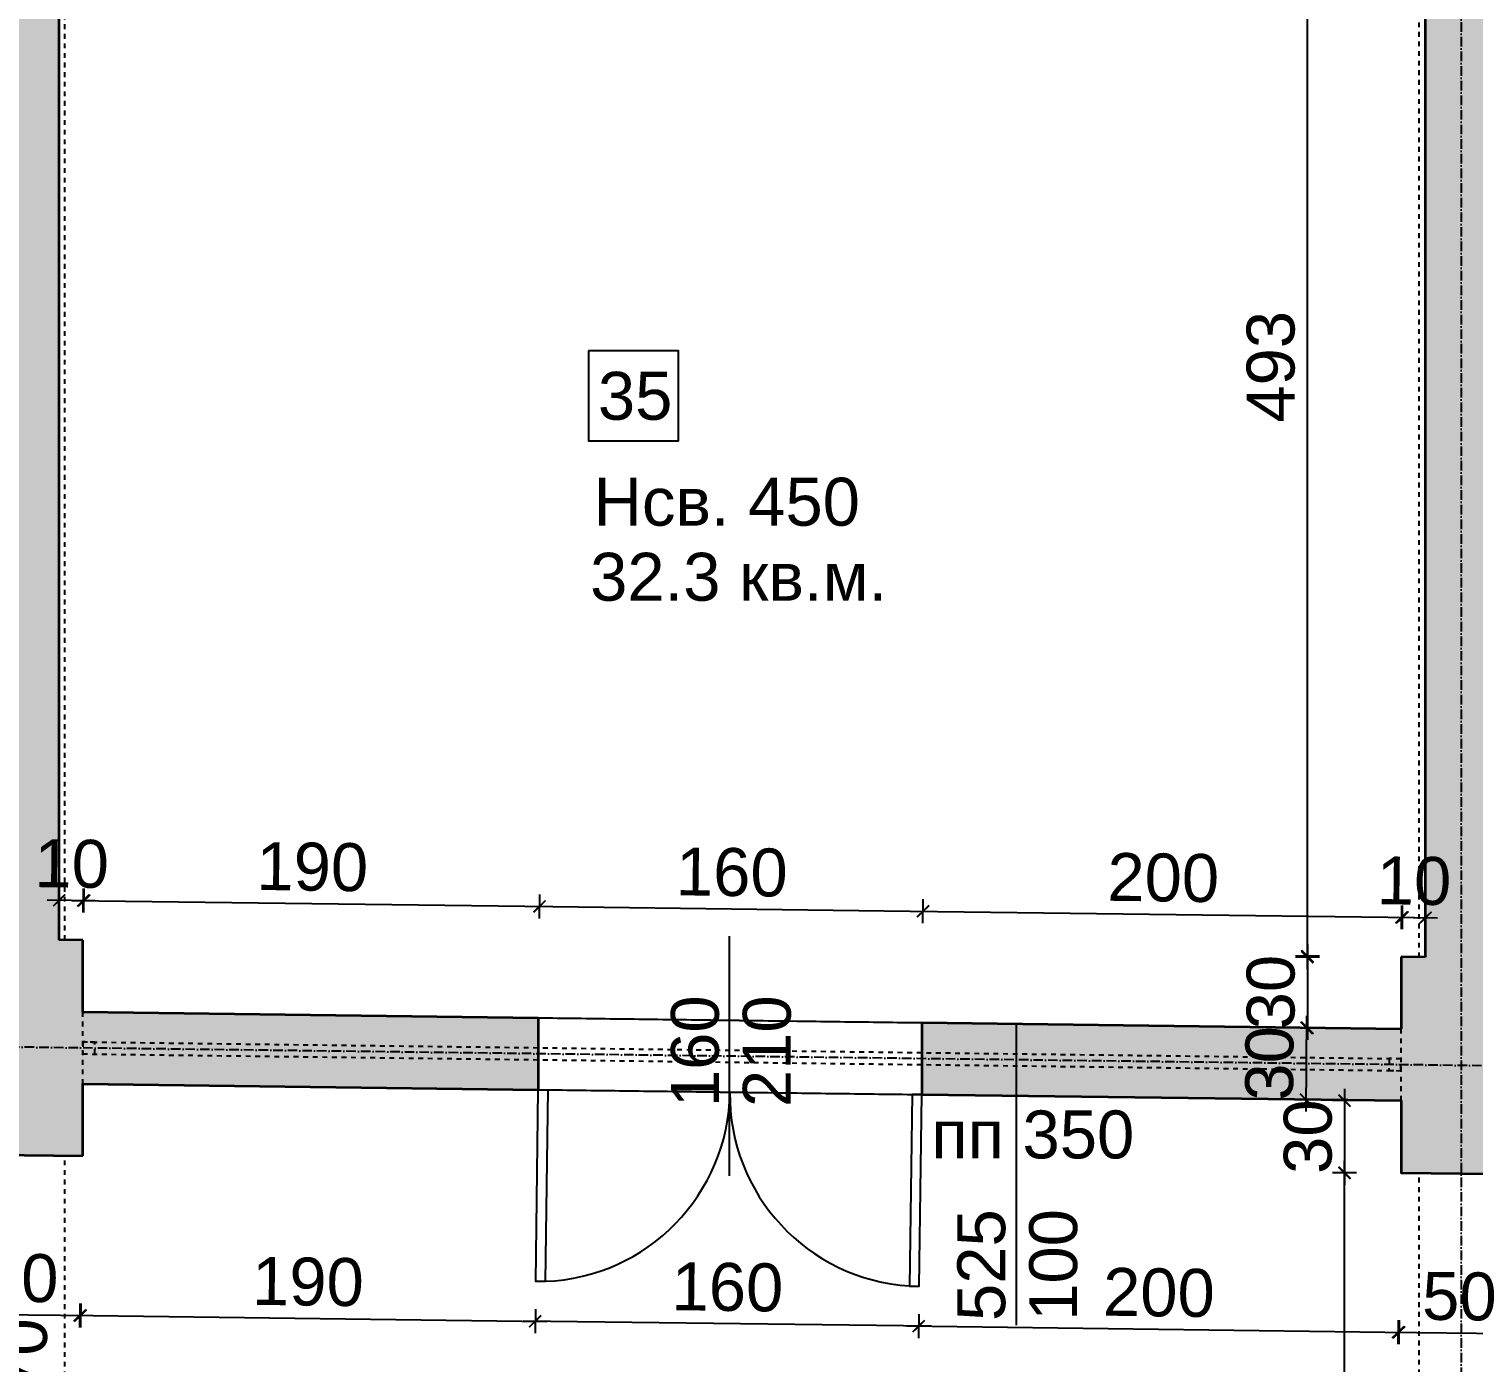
# Model space of a CAD drawing. Header units: inches. Extents: x -72385 to 39588, y -6525 to 66685.
# Drawn here: x -42922 to -42320, y 23259 to 23815 of the extents above; entities that cross this region are included whole.
import ezdxf

# ---------------------------------------------------------------- set-up
doc = ezdxf.new("R2010")
doc.units = ezdxf.units.IN
doc.header["$MEASUREMENT"] = 0
doc.linetypes.add('DashDot', pattern=[0.6, 0.4, -0.1, 0, -0.1])
doc.linetypes.add('Hidden', pattern=[0.4, 0.2, -0.2])
for name, color, linetype, lineweight in [('Врати', 251, 'Continuous', 25), ('Надписи Hсв', 252, 'Continuous', 25), ('Надписи врати', 252, 'Continuous', 25), ('Надписи коти вътрешни', 252, 'Continuous', 25), ('Надписи номера на пом.', 252, 'Continuous', 25), ('Надписи площ', 252, 'Continuous', 25), ('Надписи прозорци', 252, 'Continuous', 25), ('Оси', 252, 'DashDot', 25), ('Пунктир', 253, 'Hidden', 25), ('Разрезни линии', 7, 'Continuous', 35), ('Щрих стени', 254, 'Continuous', 25)]:
    doc.layers.add(name, color=color, linetype=linetype, lineweight=lineweight)
doc.styles.add('Arial Regular', font='arial.ttf')
doc.styles.get("Standard").update_dxf_attribs({"font": 'arial.ttf'})
doc.dimstyles.new('Annotative', dxfattribs={"dimscale": 0, "dimtxt": 20, "dimasz": 5, "dimexe": 5, "dimexo": 5, "dimgap": 5, "dimtad": 1, "dimdec": 0, "dimzin": 0, "dimdsep": 46, "dimtxsty": 'Standard', "dimblk": 'ARCHTICK', "dimcen": 5, "dimdle": 5, "dimadec": 0, "dimazin": 0, "dimtfac": 1, "dimtdec": 0, "dimtofl": 0, "dimtmove": 0, "dimatfit": 3, "dimldrblk": 'ARCHTICK', "dimfxl": 5, "dimfxlon": 1, "dimtolj": 1, "dimtzin": 0, "dimarcsym": 1})

# ---------------------------------------------------------------- blocks, each defined once
blk = doc.blocks.new('_ArchTick')
at = {"color": 0, "linetype": 'ByBlock', "const_width": 0.15}
blk.add_lwpolyline([(-0.5, -0.5), (0.5, 0.5)], dxfattribs=at)
blk = doc.blocks.new('*D2896')
at = {"layer": 'Defpoints', "color": 0, "ltscale": 50, "transparency": 16777216}
for p in [(-42388.92, 23920.49), (-42342.34, 23920.49), (-42342.34, 23427.91)]:
    blk.add_point(p, dxfattribs=at)
at = {"layer": 'Надписи коти вътрешни', "color": 0, "lineweight": -2, "ltscale": 50, "transparency": 16777216}
for p, q in [((-42388.92, 23422.91), (-42388.92, 23925.49)), ((-42383.92, 23920.49), (-42393.92, 23920.49)), ((-42383.92, 23427.91), (-42393.92, 23427.91))]:
    blk.add_line(p, q, dxfattribs=at)
at = {"layer": 'Надписи коти вътрешни', "color": 0, "lineweight": -2, "ltscale": 50, "transparency": 16777216, "xscale": 5, "yscale": 5, "zscale": 5}
for p, rotation in [((-42388.92, 23920.49), 90), ((-42388.92, 23427.91), 270)]:
    blk.add_blockref('_ArchTick', p, dxfattribs=dict(at, rotation=rotation))
at = {"layer": 'Надписи коти вътрешни', "color": 0, "ltscale": 50, "transparency": 16777216, "insert": (-42404.14, 23674.2), "char_height": 20, "attachment_point": 5, "rotation": 90}
blk.add_mtext('\\A1;493', dxfattribs=at)
blk = doc.blocks.new('*D2897')
at = {"layer": 'Defpoints', "color": 0, "ltscale": 50, "transparency": 16777216}
for p in [(-42374.84, 23428.32), (-42388.92, 23398.37), (-42374.84, 23398.37)]:
    blk.add_point(p, dxfattribs=at)
at = {"layer": 'Надписи коти вътрешни', "color": 0, "lineweight": -2, "ltscale": 50, "transparency": 16777216}
for p, q in [((-42388.92, 23433.32), (-42388.92, 23393.37)), ((-42383.92, 23428.32), (-42393.92, 23428.32)), ((-42383.92, 23398.37), (-42393.92, 23398.37))]:
    blk.add_line(p, q, dxfattribs=at)
at = {"layer": 'Надписи коти вътрешни', "color": 0, "lineweight": -2, "ltscale": 50, "transparency": 16777216, "xscale": 5, "yscale": 5, "zscale": 5}
for p, rotation in [((-42388.92, 23428.32), 90), ((-42388.92, 23398.37), 270)]:
    blk.add_blockref('_ArchTick', p, dxfattribs=dict(at, rotation=rotation))
at = {"layer": 'Надписи коти вътрешни', "color": 0, "ltscale": 50, "transparency": 16777216, "insert": (-42404.14, 23413.34), "char_height": 20, "attachment_point": 5, "rotation": 90}
blk.add_mtext('\\A1;30', dxfattribs=at)
blk = doc.blocks.new('*D2926')
at = {"layer": 'Defpoints', "color": 0, "ltscale": 50, "transparency": 16777216}
for p in [(-42909.63, 23451.66), (-42909.84, 23435.13), (-42899.84, 23435)]:
    blk.add_point(p, dxfattribs=at)
at = {"layer": 'Надписи коти вътрешни', "color": 0, "lineweight": -2, "ltscale": 50, "transparency": 16777216}
for p, q in [((-42909.69, 23446.66), (-42909.56, 23456.66)), ((-42899.69, 23446.54), (-42899.56, 23456.53)), ((-42894.63, 23451.47), (-42914.63, 23451.73))]:
    blk.add_line(p, q, dxfattribs=at)
at = {"layer": 'Надписи коти вътрешни', "color": 0, "lineweight": -2, "ltscale": 50, "transparency": 16777216, "xscale": 5, "yscale": 5, "zscale": 5}
for p, rotation in [((-42909.63, 23451.66), 179.2706286525265), ((-42899.63, 23451.54), 359.2706286525265)]:
    blk.add_blockref('_ArchTick', p, dxfattribs=dict(at, rotation=rotation))
at = {"layer": 'Надписи коти вътрешни', "color": 0, "ltscale": 50, "transparency": 16777216, "insert": (-42904.43, 23466.81), "char_height": 20, "attachment_point": 5, "rotation": 359.27063}
blk.add_mtext('\\A1;10', dxfattribs=at)
blk = doc.blocks.new('*D4087')
at = {"layer": 'Defpoints', "color": 0, "ltscale": 50, "transparency": 16777216}
for p in [(-42709.25, 23449.11), (-42899.84, 23405.05), (-42709.84, 23402.63)]:
    blk.add_point(p, dxfattribs=at)
at = {"layer": 'Надписи коти вътрешни', "color": 0, "lineweight": -2, "ltscale": 50, "transparency": 16777216}
for p, q in [((-42899.31, 23446.53), (-42899.18, 23456.53)), ((-42904.25, 23451.59), (-42704.25, 23449.05)), ((-42709.31, 23444.11), (-42709.18, 23454.11))]:
    blk.add_line(p, q, dxfattribs=at)
at = {"layer": 'Надписи коти вътрешни', "color": 0, "lineweight": -2, "ltscale": 50, "transparency": 16777216, "xscale": 5, "yscale": 5, "zscale": 5}
for p, rotation in [((-42899.25, 23451.53), 179.2706286525342), ((-42709.25, 23449.11), 359.2706286525342)]:
    blk.add_blockref('_ArchTick', p, dxfattribs=dict(at, rotation=rotation))
at = {"layer": 'Надписи коти вътрешни', "color": 0, "ltscale": 50, "transparency": 16777216, "insert": (-42804.05, 23465.53), "char_height": 20, "attachment_point": 5, "rotation": 359.27063}
blk.add_mtext('\\A1;190', dxfattribs=at)
blk = doc.blocks.new('*D2927')
at = {"layer": 'Defpoints', "color": 0, "ltscale": 50, "transparency": 16777216}
for p in [(-42549.25, 23447.07), (-42709.84, 23402.63), (-42549.84, 23400.59)]:
    blk.add_point(p, dxfattribs=at)
at = {"layer": 'Надписи коти вътрешни', "color": 0, "lineweight": -2, "ltscale": 50, "transparency": 16777216}
for p, q in [((-42709.31, 23444.11), (-42709.18, 23454.11)), ((-42549.31, 23442.07), (-42549.18, 23452.07)), ((-42714.25, 23449.18), (-42544.25, 23447.01))]:
    blk.add_line(p, q, dxfattribs=at)
at = {"layer": 'Надписи коти вътрешни', "color": 0, "lineweight": -2, "ltscale": 50, "transparency": 16777216, "xscale": 5, "yscale": 5, "zscale": 5}
for p, rotation in [((-42709.25, 23449.11), 179.2706286525476), ((-42549.25, 23447.07), 359.2706286525476)]:
    blk.add_blockref('_ArchTick', p, dxfattribs=dict(at, rotation=rotation))
at = {"layer": 'Надписи коти вътрешни', "color": 0, "ltscale": 50, "transparency": 16777216, "insert": (-42629.05, 23463.3), "char_height": 20, "attachment_point": 5, "rotation": 359.27063}
blk.add_mtext('\\A1;160', dxfattribs=at)
blk = doc.blocks.new('*D2928')
at = {"layer": 'Defpoints', "color": 0, "ltscale": 50, "transparency": 16777216}
for p in [(-42349.25, 23444.53), (-42549.84, 23400.59), (-42349.84, 23398.05)]:
    blk.add_point(p, dxfattribs=at)
at = {"layer": 'Надписи коти вътрешни', "color": 0, "lineweight": -2, "ltscale": 50, "transparency": 16777216}
for p, q in [((-42549.31, 23442.07), (-42549.18, 23452.07)), ((-42349.31, 23439.53), (-42349.18, 23449.53)), ((-42554.25, 23447.14), (-42344.25, 23444.46))]:
    blk.add_line(p, q, dxfattribs=at)
at = {"layer": 'Надписи коти вътрешни', "color": 0, "lineweight": -2, "ltscale": 50, "transparency": 16777216, "xscale": 5, "yscale": 5, "zscale": 5}
for p, rotation in [((-42549.25, 23447.07), 179.2706286525483), ((-42349.25, 23444.53), 359.2706286525482)]:
    blk.add_blockref('_ArchTick', p, dxfattribs=dict(at, rotation=rotation))
at = {"layer": 'Надписи коти вътрешни', "color": 0, "ltscale": 50, "transparency": 16777216, "insert": (-42449.05, 23461.01), "char_height": 20, "attachment_point": 5, "rotation": 359.27063}
blk.add_mtext('\\A1;200', dxfattribs=at)
blk = doc.blocks.new('*D5392')
at = {"layer": 'Defpoints', "color": 0, "ltscale": 50, "transparency": 16777216}
for p in [(-42339.63, 23444.41), (-42349.84, 23428), (-42339.84, 23427.87)]:
    blk.add_point(p, dxfattribs=at)
at = {"layer": 'Надписи коти вътрешни', "color": 0, "lineweight": -2, "ltscale": 50, "transparency": 16777216}
for p, q in [((-42349.69, 23439.53), (-42349.56, 23449.53)), ((-42339.69, 23439.41), (-42339.56, 23449.41)), ((-42354.63, 23444.6), (-42334.63, 23444.34))]:
    blk.add_line(p, q, dxfattribs=at)
at = {"layer": 'Надписи коти вътрешни', "color": 0, "lineweight": -2, "ltscale": 50, "transparency": 16777216, "xscale": 5, "yscale": 5, "zscale": 5}
for p, rotation in [((-42349.63, 23444.53), 179.2706286525473), ((-42339.63, 23444.41), 359.2706286525473)]:
    blk.add_blockref('_ArchTick', p, dxfattribs=dict(at, rotation=rotation))
at = {"layer": 'Надписи коти вътрешни', "color": 0, "ltscale": 50, "transparency": 16777216, "insert": (-42344.43, 23459.68), "char_height": 20, "attachment_point": 5, "rotation": 359.27063}
blk.add_mtext('\\A1;10', dxfattribs=at)
blk = doc.blocks.new('*D3048')
at = {"layer": 'Defpoints', "color": 0, "ltscale": 50, "transparency": 16777216}
for p in [(-42349.84, 23337.99), (-42299.84, 23337.36), (-42300.68, 23270.8)]:
    blk.add_point(p, dxfattribs=at)
at = {"layer": 'Надписи коти вътрешни', "color": 0, "lineweight": -2, "ltscale": 50, "transparency": 16777216}
for p, q in [((-42350.62, 23276.44), (-42350.75, 23266.44)), ((-42300.62, 23275.8), (-42300.75, 23265.8)), ((-42355.68, 23271.5), (-42295.69, 23270.74))]:
    blk.add_line(p, q, dxfattribs=at)
at = {"layer": 'Надписи коти вътрешни', "color": 0, "lineweight": -2, "ltscale": 50, "transparency": 16777216, "xscale": 5, "yscale": 5, "zscale": 5}
for p, rotation in [((-42350.68, 23271.44), 179.2706286525463), ((-42300.68, 23270.8), 359.2706286525462)]:
    blk.add_blockref('_ArchTick', p, dxfattribs=dict(at, rotation=rotation))
at = {"layer": 'Надписи коти вътрешни', "color": 0, "ltscale": 50, "transparency": 16777216, "insert": (-42325.49, 23286.33), "char_height": 20, "attachment_point": 5, "rotation": 359.27063}
blk.add_mtext('\\A1;50', dxfattribs=at)
blk = doc.blocks.new('*D3049')
at = {"layer": 'Defpoints', "color": 0, "ltscale": 50, "transparency": 16777216}
for p in [(-42549.84, 23370.59), (-42349.84, 23368.05), (-42351.07, 23271.44)]:
    blk.add_point(p, dxfattribs=at)
at = {"layer": 'Надписи коти вътрешни', "color": 0, "lineweight": -2, "ltscale": 50, "transparency": 16777216}
for p, q in [((-42551, 23278.99), (-42551.13, 23268.99)), ((-42351, 23276.44), (-42351.13, 23266.44)), ((-42556.07, 23274.05), (-42346.07, 23271.38))]:
    blk.add_line(p, q, dxfattribs=at)
at = {"layer": 'Надписи коти вътрешни', "color": 0, "lineweight": -2, "ltscale": 50, "transparency": 16777216, "xscale": 5, "yscale": 5, "zscale": 5}
for p, rotation in [((-42551.07, 23273.99), 179.2706286525483), ((-42351.07, 23271.44), 359.2706286525482)]:
    blk.add_blockref('_ArchTick', p, dxfattribs=dict(at, rotation=rotation))
at = {"layer": 'Надписи коти вътрешни', "color": 0, "ltscale": 50, "transparency": 16777216, "insert": (-42450.87, 23287.92), "char_height": 20, "attachment_point": 5, "rotation": 359.27063}
blk.add_mtext('\\A1;200', dxfattribs=at)
blk = doc.blocks.new('*D3050')
at = {"layer": 'Defpoints', "color": 0, "ltscale": 50, "transparency": 16777216}
for p in [(-42709.84, 23372.63), (-42549.84, 23370.59), (-42711.07, 23276.02)]:
    blk.add_point(p, dxfattribs=at)
at = {"layer": 'Надписи коти вътрешни', "color": 0, "lineweight": -2, "ltscale": 50, "transparency": 16777216}
for p, q in [((-42711, 23281.02), (-42711.13, 23271.02)), ((-42546.07, 23273.92), (-42716.07, 23276.09)), ((-42551, 23278.99), (-42551.13, 23268.99))]:
    blk.add_line(p, q, dxfattribs=at)
at = {"layer": 'Надписи коти вътрешни', "color": 0, "lineweight": -2, "ltscale": 50, "transparency": 16777216, "xscale": 5, "yscale": 5, "zscale": 5}
for p, rotation in [((-42711.07, 23276.02), 179.2706286525501), ((-42551.07, 23273.99), 359.2706286525501)]:
    blk.add_blockref('_ArchTick', p, dxfattribs=dict(at, rotation=rotation))
at = {"layer": 'Надписи коти вътрешни', "color": 0, "ltscale": 50, "transparency": 16777216, "insert": (-42630.87, 23290.22), "char_height": 20, "attachment_point": 5, "rotation": 359.27063}
blk.add_mtext('\\A1;160', dxfattribs=at)
blk = doc.blocks.new('*D3051')
at = {"layer": 'Defpoints', "color": 0, "ltscale": 50, "transparency": 16777216}
for p in [(-42899.84, 23375.05), (-42709.84, 23372.63), (-42711.07, 23276.02)]:
    blk.add_point(p, dxfattribs=at)
at = {"layer": 'Надписи коти вътрешни', "color": 0, "lineweight": -2, "ltscale": 50, "transparency": 16777216}
for p, q in [((-42901, 23283.44), (-42901.13, 23273.44)), ((-42711, 23281.02), (-42711.13, 23271.02)), ((-42906.07, 23278.51), (-42706.07, 23275.96))]:
    blk.add_line(p, q, dxfattribs=at)
at = {"layer": 'Надписи коти вътрешни', "color": 0, "lineweight": -2, "ltscale": 50, "transparency": 16777216, "xscale": 5, "yscale": 5, "zscale": 5}
for p, rotation in [((-42901.07, 23278.44), 179.2706286525484), ((-42711.07, 23276.02), 359.2706286525485)]:
    blk.add_blockref('_ArchTick', p, dxfattribs=dict(at, rotation=rotation))
at = {"layer": 'Надписи коти вътрешни', "color": 0, "ltscale": 50, "transparency": 16777216, "insert": (-42805.87, 23292.44), "char_height": 20, "attachment_point": 5, "rotation": 359.27063}
blk.add_mtext('\\A1;190', dxfattribs=at)
blk = doc.blocks.new('*D3052')
at = {"layer": 'Defpoints', "color": 0, "ltscale": 50, "transparency": 16777216}
for p in [(-42949.84, 23345.63), (-42899.84, 23345), (-42900.68, 23278.44)]:
    blk.add_point(p, dxfattribs=at)
at = {"layer": 'Надписи коти вътрешни', "color": 0, "lineweight": -2, "ltscale": 50, "transparency": 16777216}
for p, q in [((-42950.62, 23284.07), (-42950.75, 23274.08)), ((-42900.62, 23283.44), (-42900.75, 23273.44)), ((-42955.68, 23279.14), (-42895.69, 23278.37))]:
    blk.add_line(p, q, dxfattribs=at)
at = {"layer": 'Надписи коти вътрешни', "color": 0, "lineweight": -2, "ltscale": 50, "transparency": 16777216, "xscale": 5, "yscale": 5, "zscale": 5}
for p, rotation in [((-42950.68, 23279.07), 179.2706286525463), ((-42900.68, 23278.44), 359.2706286525462)]:
    blk.add_blockref('_ArchTick', p, dxfattribs=dict(at, rotation=rotation))
at = {"layer": 'Надписи коти вътрешни', "color": 0, "ltscale": 50, "transparency": 16777216, "insert": (-42925.49, 23293.97), "char_height": 20, "attachment_point": 5, "rotation": 359.27063}
blk.add_mtext('\\A1;50', dxfattribs=at)
blk = doc.blocks.new('*D3072')
at = {"layer": 'Defpoints', "color": 0, "ltscale": 50, "transparency": 16777216}
for p in [(-42349.84, 23368.05), (-42373.44, 23337.99), (-42349.84, 23337.99)]:
    blk.add_point(p, dxfattribs=at)
at = {"layer": 'Надписи коти вътрешни', "color": 0, "lineweight": -2, "ltscale": 50, "transparency": 16777216}
for p, q in [((-42373.44, 23373.05), (-42373.44, 23332.99)), ((-42368.44, 23368.05), (-42378.44, 23368.05)), ((-42368.44, 23337.99), (-42378.44, 23337.99))]:
    blk.add_line(p, q, dxfattribs=at)
at = {"layer": 'Надписи коти вътрешни', "color": 0, "lineweight": -2, "ltscale": 50, "transparency": 16777216, "xscale": 5, "yscale": 5, "zscale": 5}
for p, rotation in [((-42373.44, 23368.05), 90), ((-42373.44, 23337.99), 270)]:
    blk.add_blockref('_ArchTick', p, dxfattribs=dict(at, rotation=rotation))
at = {"layer": 'Надписи коти вътрешни', "color": 0, "ltscale": 50, "transparency": 16777216, "insert": (-42388.66, 23353.02), "char_height": 20, "attachment_point": 5, "rotation": 90}
blk.add_mtext('\\A1;30', dxfattribs=at)
blk = doc.blocks.new('*D3073')
at = {"layer": 'Defpoints', "color": 0, "ltscale": 50, "transparency": 16777216}
for p in [(-42373.44, 23337.9), (-42342.34, 23337.9), (-42342.34, 23097.93)]:
    blk.add_point(p, dxfattribs=at)
at = {"layer": 'Надписи коти вътрешни', "color": 0, "lineweight": -2, "ltscale": 50, "transparency": 16777216}
for p, q in [((-42373.44, 23092.93), (-42373.44, 23342.9)), ((-42368.44, 23337.9), (-42378.44, 23337.9)), ((-42368.44, 23097.93), (-42378.44, 23097.93))]:
    blk.add_line(p, q, dxfattribs=at)
at = {"layer": 'Надписи коти вътрешни', "color": 0, "lineweight": -2, "ltscale": 50, "transparency": 16777216, "xscale": 5, "yscale": 5, "zscale": 5}
for p, rotation in [((-42373.44, 23337.9), 90), ((-42373.44, 23097.93), 270)]:
    blk.add_blockref('_ArchTick', p, dxfattribs=dict(at, rotation=rotation))
at = {"layer": 'Надписи коти вътрешни', "color": 0, "ltscale": 50, "transparency": 16777216, "insert": (-42388.66, 23217.91), "char_height": 20, "attachment_point": 5, "rotation": 90}
blk.add_mtext('\\A1;240', dxfattribs=at)
blk = doc.blocks.new('*D7425')
at = {"layer": 'Defpoints', "color": 0, "ltscale": 10, "transparency": 16777216}
for p in [(-42377.72, 23398.4), (-42389.57, 23368.49), (-42377.93, 23368.4)]:
    blk.add_point(p, dxfattribs=at)
at = {"layer": 'Надписи коти вътрешни', "color": 0, "lineweight": -2, "ltscale": 10, "transparency": 16777216}
for p, q in [((-42389.32, 23403.49), (-42389.61, 23363.49)), ((-42384.36, 23398.45), (-42394.36, 23398.52)), ((-42384.57, 23368.45), (-42394.57, 23368.52))]:
    blk.add_line(p, q, dxfattribs=at)
at = {"layer": 'Надписи коти вътрешни', "color": 0, "lineweight": -2, "ltscale": 10, "transparency": 16777216, "xscale": 5, "yscale": 5, "zscale": 5}
for p, rotation in [((-42389.36, 23398.49), 89.58833031327524), ((-42389.57, 23368.49), 269.5883303132752)]:
    blk.add_blockref('_ArchTick', p, dxfattribs=dict(at, rotation=rotation))
at = {"layer": 'Надписи коти вътрешни', "color": 0, "ltscale": 10, "transparency": 16777216, "insert": (-42404.68, 23383.6), "char_height": 20, "attachment_point": 5, "rotation": 89.58833}
blk.add_mtext('\\A1;30', dxfattribs=at)

msp = doc.modelspace()

# ---------------------------------------------------------------- hatches: boundary and pattern name
at = {"layer": 'Щрих стени', "ltscale": 10}
h = msp.add_hatch(color=256, dxfattribs=at)
h.dxf.hatch_style = 1
h.paths.add_polyline_path([(-45319.84, 23453.36), (-45339.84, 23453.61), (-45339.84, 23958.65), (-45337.34, 23958.62), (-45337.34, 24038.63), (-45372.34, 24039.08), (-45372.34, 23959.07), (-45369.84, 23959.04), (-45369.84, 23454), (-45372.34, 23454.03), (-45372.34, 23436.53), (-45449.84, 23437.51), (-45449.84, 23407.51), (-45369.84, 23406.49), (-45369.84, 23341.49), (-45339.84, 23341.1), (-45339.84, 23406.11), (-45139.84, 23403.56), (-45139.84, 23433.57), (-45319.84, 23435.86)])
h.paths.add_polyline_path([(-44729.84, 23458.3), (-44779.84, 23458.94), (-44779.84, 23428.98), (-44979.84, 23431.53), (-44979.84, 23401.53), (-44779.84, 23398.98), (-44779.84, 23368.93), (-44729.84, 23368.29), (-44729.84, 23398.34), (-44179.84, 23391.34), (-44179.84, 23361.29), (-44129.84, 23360.66), (-44129.84, 23390.71), (-43699.84, 23385.23), (-43699.84, 23415.23), (-44129.84, 23420.71), (-44129.84, 23450.66), (-44139.84, 23450.79), (-44139.84, 23943.38), (-44137.34, 23943.35), (-44137.34, 24023.35), (-44172.34, 24023.8), (-44172.34, 23943.79), (-44169.84, 23943.76), (-44169.84, 23451.17), (-44204.84, 23451.62), (-44204.84, 23421.66), (-44729.84, 23428.35)])
h.paths.add_polyline_path([(-44737.34, 24030.99), (-44772.34, 24031.44), (-44772.34, 23951.43), (-44737.34, 23950.98)])
h.paths.add_polyline_path([(-45037.34, 24034.81), (-45072.34, 24035.26), (-45072.34, 24000.25), (-45037.34, 23999.81)])
h.paths.add_polyline_path([(-44437.34, 24027.17), (-44472.34, 24027.62), (-44472.34, 23992.61), (-44437.34, 23992.17)])
h.paths.add_polyline_path([(-43837.34, 24019.53), (-43872.34, 24019.98), (-43872.34, 23984.98), (-43837.34, 23984.53)], flags=17)
h.paths.add_polyline_path([(-43507.34, 24015.33), (-43572.34, 24016.16), (-43572.34, 23936.15), (-43554.84, 23935.93), (-43554.84, 23443.34), (-43579.84, 23443.66), (-43579.84, 23413.71), (-43609.84, 23414.09), (-43609.84, 23384.09), (-43579.84, 23383.7), (-43579.84, 23353.65), (-43499.84, 23352.63), (-43499.84, 23382.69), (-43064.84, 23377.15), (-43064.84, 23407.15), (-43499.84, 23412.69), (-43499.84, 23442.64), (-43524.84, 23442.96), (-43524.84, 23935.55), (-43507.34, 23935.33)])
h.paths.add_polyline_path([(-43207.34, 24011.51), (-43242.34, 24011.96), (-43242.34, 23976.96), (-43207.34, 23976.51)], flags=17)
h.paths.add_polyline_path([(-42709.84, 23402.63), (-42899.84, 23405.05), (-42899.84, 23435), (-42909.84, 23435.13), (-42909.84, 23927.72), (-42907.34, 23927.69), (-42907.34, 24007.69), (-42942.34, 24008.14), (-42942.34, 23928.13), (-42939.84, 23928.1), (-42939.84, 23435.51), (-42974.84, 23435.96), (-42974.84, 23376), (-42949.84, 23375.68), (-42949.84, 23345.63), (-42899.84, 23345), (-42899.84, 23375.05), (-42709.84, 23372.63)])
h = msp.add_hatch(color=256, dxfattribs=at)
h.dxf.hatch_style = 1
h.paths.add_polyline_path([(-42607.34, 24003.88), (-42642.34, 24004.32), (-42642.34, 23969.32), (-42607.34, 23968.87)])
h.paths.add_polyline_path([(-42094.84, 23394.8), (-42299.84, 23397.41), (-42299.84, 23427.37), (-42309.84, 23427.49), (-42309.84, 23920.08), (-42307.34, 23920.05), (-42307.34, 24000.06), (-42342.34, 24000.5), (-42342.34, 23920.49), (-42339.84, 23920.46), (-42339.84, 23427.87), (-42349.84, 23428), (-42349.84, 23398.05), (-42549.84, 23400.59), (-42549.84, 23370.59), (-42349.84, 23368.05), (-42349.84, 23337.99), (-42299.84, 23337.36), (-42299.84, 23367.41), (-42094.84, 23364.8)])
h.paths.add_polyline_path([(-42007.34, 23996.24), (-42042.34, 23996.68), (-42042.34, 23961.68), (-42007.34, 23961.23)])
h.paths.add_polyline_path([(-41499.84, 23387.23), (-41699.84, 23389.77), (-41699.84, 23419.73), (-41709.84, 23419.85), (-41709.84, 23912.44), (-41707.34, 23912.41), (-41707.34, 23992.42), (-41742.34, 23992.86), (-41742.34, 23912.86), (-41739.84, 23912.82), (-41739.84, 23420.24), (-41774.84, 23420.68), (-41774.84, 23390.73), (-41934.84, 23392.76), (-41934.84, 23362.76), (-41749.84, 23360.41), (-41749.84, 23330.36), (-41699.84, 23329.72), (-41699.84, 23359.77), (-41499.84, 23357.22)])
h.paths.add_polyline_path([(-41407.34, 23988.6), (-41442.34, 23989.04), (-41442.34, 23954.04), (-41407.34, 23953.6)])
h.paths.add_polyline_path([(-40222.34, 23973.51), (-40717.34, 23979.81), (-40717.34, 23964.81), (-40907.34, 23967.23), (-40907.34, 23982.23), (-41142.34, 23985.22), (-41142.34, 23905.22), (-41107.34, 23904.77), (-41107.34, 23949.78), (-40697.34, 23944.56), (-40697.34, 23657.03), (-40667.34, 23656.65), (-40667.34, 23929.17), (-40622.34, 23928.6), (-40622.34, 23943.6), (-40257.34, 23938.96), (-40257.34, 23683.93), (-40267.34, 23684.06), (-40267.34, 23609.06), (-40257.34, 23608.93), (-40257.34, 23371.41), (-40497.34, 23374.46), (-40497.34, 23344.46), (-40257.34, 23341.41), (-40257.34, 23098.89), (-40267.34, 23099.01), (-40267.34, 23024.01), (-40257.34, 23023.88), (-40257.34, 22773.86), (-40647.34, 22778.83), (-40647.34, 22798.83), (-40667.34, 22799.08), (-40667.34, 22819.08), (-40697.34, 22819.47), (-40697.34, 22779.46), (-40732.34, 22779.91), (-40732.34, 22749.91), (-40207.34, 22743.22), (-40207.34, 22763.22), (-40222.34, 22763.41)])
h.paths.add_polyline_path([(-40597.34, 23405.74), (-40667.34, 23406.63), (-40667.34, 23436.63), (-40697.34, 23437.02), (-40697.34, 23377.01), (-41069.84, 23381.75), (-41069.84, 23407.01), (-41199.84, 23408.66), (-41199.84, 23383.41), (-41339.84, 23385.19), (-41339.84, 23355.19), (-41199.84, 23353.41), (-41199.84, 23328.66), (-41142.34, 23327.93), (-41142.34, 23297.92), (-41112.34, 23297.54), (-41112.34, 23327.54), (-41069.84, 23327), (-41069.84, 23351.75), (-40697.34, 23347.01), (-40697.34, 22919.47), (-40667.34, 22919.09), (-40667.34, 23346.63), (-40597.34, 23345.74)])
h.paths.add_polyline_path([(-41112.34, 23137.53), (-41142.34, 23137.91), (-41142.34, 23082.65), (-41949.84, 23092.93), (-41949.84, 23062.93), (-41749.84, 23060.38), (-41749.84, 22910.37), (-41744.84, 22910.31), (-41744.84, 23060.32), (-41207.34, 23053.48), (-41207.34, 22983.47), (-41142.34, 22982.64), (-41142.34, 22792.63), (-41182.34, 22793.14), (-41182.34, 22728.13), (-41699.84, 22734.72), (-41699.84, 22819.73), (-41749.84, 22820.36), (-41749.84, 22765.36), (-41774.84, 22765.68), (-41774.84, 22730.67), (-41754.84, 22730.42), (-41142.34, 22722.62), (-41142.34, 22185.08), (-41707.34, 22192.27), (-41707.34, 22237.28), (-41742.34, 22237.72), (-41742.34, 22157.71), (-41738.03, 22019.81), (-41401.27, 22028.66), (-41401.8, 22048.66), (-41708.66, 22040.59), (-41712, 22147.33), (-41124.55, 22139.85), (-41121.98, 22056.01), (-41321.83, 22050.76), (-41321.3, 22030.77), (-41291.31, 22031.56), (-41289.48, 21971.58), (-41269.48, 21972.11), (-41271.32, 22032.08), (-41121.37, 22036.02), (-41116.17, 21866.1), (-41098.68, 21866.56), (-41107.34, 22149.63), (-41097.34, 22149.5), (-41097.34, 22184.51), (-41112.34, 22184.7), (-41112.34, 22404.71), (-41077.34, 22404.27), (-41077.34, 22434.27), (-41112.34, 22434.72), (-41112.34, 22754.74), (-41042.34, 22753.85), (-41042.34, 22783.85), (-41087.34, 22784.43), (-41087.34, 22804.43), (-41112.34, 22804.75)])

# ---------------------------------------------------------------- linework, layer by layer
at = {"layer": 'Врати', "ltscale": 50}
for points in [[(-42709.84, 23372.63), (-42705.84, 23372.58), (-42706.86, 23292.58), (-42710.86, 23292.63)], [(-42549.84, 23370.59), (-42553.84, 23370.64), (-42554.86, 23290.64), (-42550.86, 23290.59)]]:
    msp.add_lwpolyline(points, close=True, dxfattribs=at)
for centre, start, end in [((-42709.84, 23372.63), 272.13661, 359.27063), ((-42549.84, 23370.59), 179.27063, 266.40464)]:
    msp.add_arc(centre, 80.01, start, end, dxfattribs=at)
at = {"layer": 'Надписи врати', "ltscale": 50}
msp.add_line((-42629.94, 23336.69), (-42629.94, 23436.69), dxfattribs=at)
at = {"layer": 'Надписи номера на пом.', "ltscale": 50}
msp.add_lwpolyline([(-42688.77, 23680.8), (-42688.77, 23643.3), (-42651.27, 23643.3), (-42651.27, 23680.8)], close=True, dxfattribs=at)
at = {"layer": 'Надписи прозорци', "ltscale": 50}
msp.add_line((-42510.47, 23400.09), (-42510.47, 23274.44), dxfattribs=at)
at = {"layer": 'Оси', "ltscale": 10}
for p, q in [((-42324.84, 24482.82), (-42324.84, 21682.59)), ((-39839.84, 23351.09), (-52799.84, 23516.08))]:
    msp.add_line(p, q, dxfattribs=at)
at = {"layer": 'Пунктир', "ltscale": 10}
for p, q in [((-42907.34, 23435.1), (-42907.34, 23927.69)), ((-42342.34, 23427.91), (-42342.34, 23920.49)), ((-42899.84, 23405.05), (-42349.84, 23398.05)), ((-42899.84, 23375.05), (-42899.84, 23405.05)), ((-42709.84, 23402.63), (-42549.84, 23400.59)), ((-42349.84, 23368.05), (-42349.84, 23398.05)), ((-42899.84, 23392.55), (-42349.84, 23385.55)), ((-42899.84, 23387.55), (-42349.84, 23380.55)), ((-42899.84, 23375.05), (-42349.84, 23368.05)), ((-42709.84, 23372.63), (-42549.84, 23370.59)), ((-42907.34, 23105.12), (-42907.34, 23345.09)), ((-42342.34, 23097.93), (-42342.34, 23337.9))]:
    msp.add_line(p, q, dxfattribs=at)
for points in [[(-42899.84, 23387.55), (-42894.84, 23387.48), (-42894.77, 23392.48), (-42899.77, 23392.55), (-42899.84, 23387.55)], [(-42354.9, 23380.62), (-42349.9, 23380.55), (-42349.84, 23385.55), (-42354.84, 23385.62), (-42354.9, 23380.62)]]:
    msp.add_lwpolyline(points, dxfattribs=at)
at = {"layer": 'Разрезни линии', "ltscale": 50}
for p, q in [((-42909.84, 23927.72), (-42909.84, 23435.13)), ((-42339.84, 23920.46), (-42339.84, 23427.87)), ((-42899.84, 23435), (-42909.84, 23435.13)), ((-42899.84, 23405.05), (-42899.84, 23435)), ((-42339.84, 23427.87), (-42349.84, 23428)), ((-42349.84, 23428), (-42349.84, 23398.05)), ((-42899.84, 23405.05), (-42709.84, 23402.63)), ((-42709.84, 23402.63), (-42709.84, 23372.63)), ((-42549.84, 23400.59), (-42549.84, 23370.59)), ((-42549.84, 23400.59), (-42349.84, 23398.05)), ((-42899.84, 23375.05), (-42709.84, 23372.63)), ((-42899.84, 23345), (-42899.84, 23375.05)), ((-42549.84, 23370.59), (-42349.84, 23368.05)), ((-42949.84, 23345.63), (-42899.84, 23345))]:
    msp.add_line(p, q, dxfattribs=at)
msp.add_lwpolyline([(-42349.84, 23368.05), (-42349.84, 23337.99), (-42299.84, 23337.36), (-42299.84, 23367.41)], dxfattribs=at)

# ---------------------------------------------------------------- texts
at = {"layer": 'Надписи Hсв', "ltscale": 100, "insert": (-42686.71, 23627.92), "char_height": 20, "width": 180.4891, "attachment_point": 1, "style": 'Arial Regular'}
msp.add_mtext('\\pxt8;Hсв. 450', dxfattribs=at)
at = {"layer": 'Надписи Hсв', "ltscale": 100, "insert": (-42934.75, 23166.09), "char_height": 20, "width": 180.4891, "attachment_point": 1, "rotation": 90, "style": 'Arial Regular'}
msp.add_mtext('\\pxt8;Hсв. 370', dxfattribs=at)
at = {"layer": 'Надписи врати', "ltscale": 100, "char_height": 20, "width": 180.4891, "attachment_point": 1, "rotation": 90, "style": 'Arial Regular'}
for s, insert in [('160', (-42654.45, 23365.36)), ('210', (-42624.45, 23365.36))]:
    msp.add_mtext(s, dxfattribs=dict(at, insert=insert))
at = {"layer": 'Надписи номера на пом.', "ltscale": 100, "insert": (-42759.62, 23672.11), "char_height": 20, "width": 180.4891, "attachment_point": 1, "style": 'Arial Regular'}
msp.add_mtext('\\pxqc;35', dxfattribs=at)
at = {"layer": 'Надписи площ', "ltscale": 100, "insert": (-42688.15, 23596.62), "char_height": 20, "width": 180.4891, "attachment_point": 1, "style": 'Arial Regular'}
msp.add_mtext('32.3 кв.м.', dxfattribs=at)
at = {"layer": 'Надписи прозорци', "ltscale": 100, "insert": (-42545.78, 23363.95), "char_height": 20, "width": 180.4891, "attachment_point": 1, "style": 'Arial Regular'}
msp.add_mtext('пп 350', dxfattribs=at)
at = {"layer": 'Надписи прозорци', "ltscale": 100, "char_height": 20, "width": 180.4891, "attachment_point": 3, "rotation": 90, "style": 'Arial Regular'}
for s, insert in [('525', (-42534.98, 23322.74)), ('100', (-42504.98, 23322.82))]:
    msp.add_mtext(s, dxfattribs=dict(at, insert=insert))

# ---------------------------------------------------------------- dimensions: what is measured, and where the dimension line sits
at = {"layer": 'Надписи коти вътрешни', "ltscale": 50}
for base, p1, p2, picture, middle in [((-42388.92, 23920.49), (-42342.34, 23427.91), (-42342.34, 23920.49), '*D2896', (-42404.14, 23674.2)), ((-42373.44, 23337.9), (-42342.34, 23097.93), (-42342.34, 23337.9), '*D3073', (-42388.66, 23217.91))]:
    dim = msp.add_linear_dim(base=base, p1=p1, p2=p2, angle=90, dimstyle='Annotative', override={"dimscale": 0, "dimtix": 0, "dimtofl": 0, "dimtmove": 0, "dimatfit": 3}, dxfattribs=at)
    dim.commit()
    dim.dimension.update_dxf_attribs({"geometry": picture, "text_midpoint": middle})
for base, p1, p2, angle, picture, middle, dimtype in [((-42909.63, 23451.66), (-42899.84, 23435), (-42909.84, 23435.13), 179.27063, '*D2926', (-42904.63, 23451.6), 129), ((-42339.63, 23444.41), (-42349.84, 23428), (-42339.84, 23427.87), 359.27063, '*D5392', (-42344.63, 23444.47), 129), ((-42388.92, 23398.37), (-42374.84, 23428.32), (-42374.84, 23398.37), 90, '*D2897', (-42388.92, 23413.34), 128), ((-42373.44, 23337.99), (-42349.84, 23368.05), (-42349.84, 23337.99), 90, '*D3072', (-42373.44, 23353.02), 128)]:
    dim = msp.add_linear_dim(base=base, p1=p1, p2=p2, angle=angle, dimstyle='Annotative', override={"dimscale": 0, "dimtix": 0, "dimtofl": 0, "dimtmove": 0, "dimatfit": 3}, dxfattribs=at)
    dim.commit()
    dim.dimension.update_dxf_attribs({"geometry": picture, "text_midpoint": middle, "dimtype": dimtype})
for p1, p2, distance, picture, middle in [((-42899.84, 23405.05), (-42709.84, 23402.63), 46.48, '*D4087', (-42804.05, 23465.53)), ((-42709.84, 23402.63), (-42549.84, 23400.59), 46.48, '*D2927', (-42629.05, 23463.3)), ((-42549.84, 23400.59), (-42349.84, 23398.05), 46.48, '*D2928', (-42449.05, 23461.01)), ((-42899.84, 23375.05), (-42709.84, 23372.63), -96.61, '*D3051', (-42805.87, 23292.44)), ((-42549.84, 23370.59), (-42709.84, 23372.63), 96.61, '*D3050', (-42630.87, 23290.22)), ((-42549.84, 23370.59), (-42349.84, 23368.05), -96.61, '*D3049', (-42450.87, 23287.92)), ((-42949.84, 23345.63), (-42899.84, 23345), -66.56, '*D3052', (-42925.49, 23293.97)), ((-42349.84, 23337.99), (-42299.84, 23337.36), -66.56, '*D3048', (-42325.49, 23286.33))]:
    dim = msp.add_aligned_dim(p1=p1, p2=p2, distance=distance, dimstyle='Annotative', override={"dimscale": 0, "dimtix": 0, "dimtofl": 0, "dimtmove": 0, "dimatfit": 3}, dxfattribs=at)
    dim.commit()
    dim.dimension.update_dxf_attribs({"geometry": picture, "text_midpoint": middle})
at = {"layer": 'Надписи коти вътрешни', "ltscale": 10}
dim = msp.add_linear_dim(base=(-42389.57, 23368.49), p1=(-42377.72, 23398.4), p2=(-42377.93, 23368.4), angle=269.58833, dimstyle='Annotative', override={"dimscale": 0, "dimtix": 0, "dimtofl": 0, "dimtmove": 0, "dimatfit": 3}, dxfattribs=at)
dim.commit()
dim.dimension.update_dxf_attribs({"geometry": '*D7425', "text_midpoint": (-42389.46, 23383.49), "dimtype": 129})

doc.saveas('drawing.dxf')
